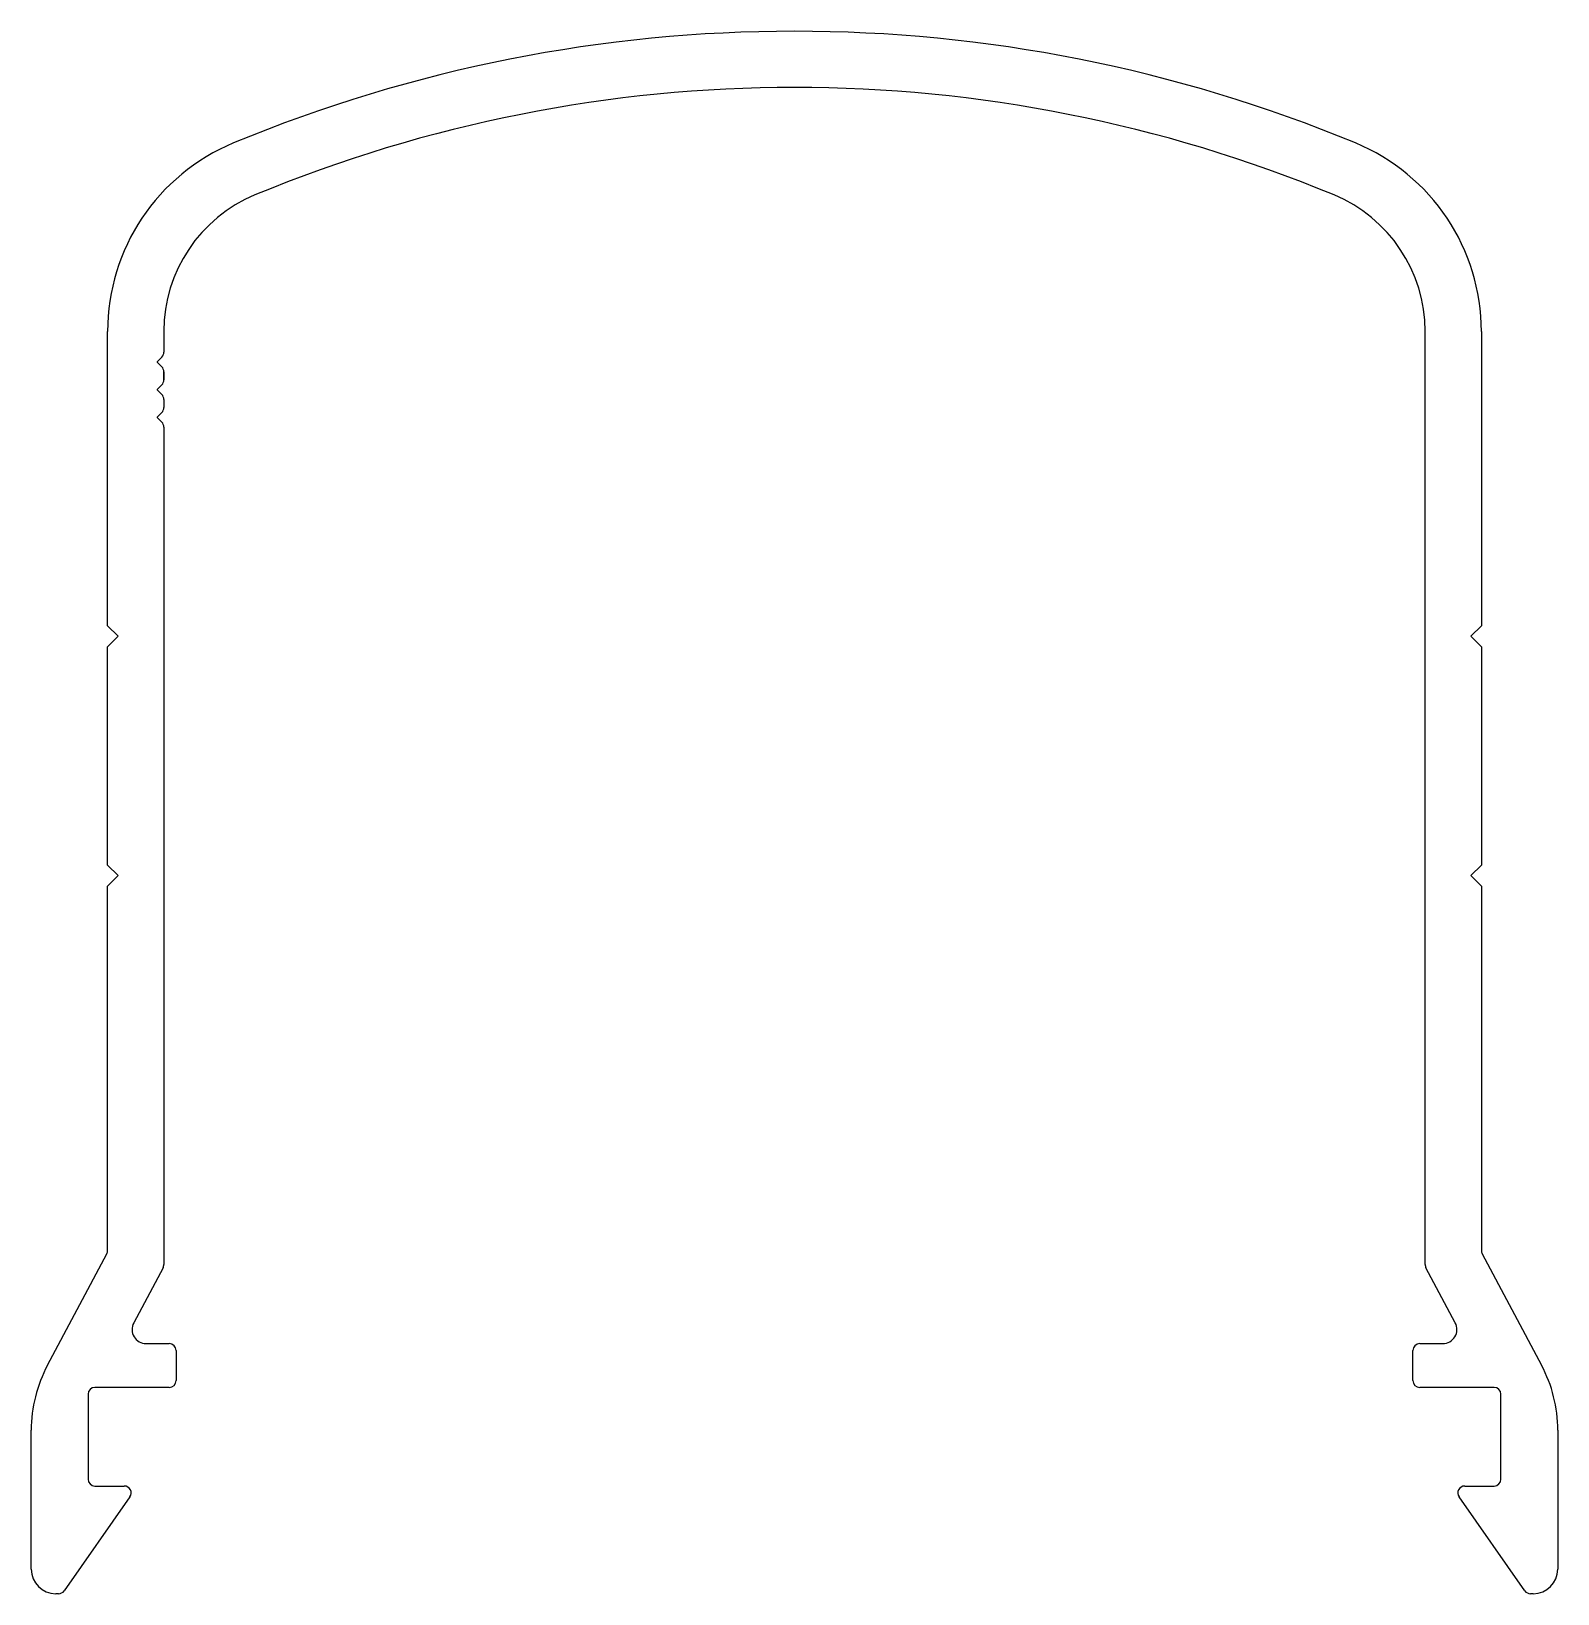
# Model space of a CAD drawing. Extents: x -26.2 to 28.9, y 2.5 to 58.9.
import ezdxf

# ---------------------------------------------------------------- set-up
doc = ezdxf.new("R2010")
doc.units = 0
doc.layers.add('1', color=4, linetype='CONTINUOUS')

msp = doc.modelspace()

# ---------------------------------------------------------------- linework, layer by layer
at = {"layer": '1', "color": 7}
for p, q in [((-23.453, 37.461), (-23.453, 48.081)), ((-21.423, 48.088), (-21.423, 47.336)), ((24.097, 14.399), (24.097, 48.088)), ((26.127, 48.081), (26.127, 37.461)), ((-21.496, 47.159), (-21.667, 46.988)), ((-21.667, 46.977), (-21.496, 46.806)), ((-21.423, 47.336), (-21.423, 47.336)), ((-21.423, 46.629), (-21.423, 46.336)), ((-21.423, 46.336), (-21.423, 46.629)), ((-21.423, 46.629), (-21.423, 46.336)), ((-21.423, 46.336), (-21.423, 46.629)), ((-21.423, 46.629), (-21.423, 46.336)), ((-21.496, 46.159), (-21.667, 45.988)), ((-21.667, 45.977), (-21.496, 45.806)), ((-21.496, 45.16), (-21.667, 44.988)), ((-21.423, 45.629), (-21.423, 45.336)), ((-21.667, 44.977), (-21.496, 44.806)), ((-21.423, 44.629), (-21.423, 14.399)), ((-23.073, 37.081), (-23.453, 37.461)), ((26.127, 37.461), (25.747, 37.081)), ((-23.453, 36.701), (-23.073, 37.081)), ((-23.453, 28.821), (-23.453, 36.701)), ((25.747, 37.081), (26.127, 36.701)), ((26.127, 36.701), (26.127, 28.821)), ((-23.073, 28.441), (-23.453, 28.821)), ((26.127, 28.821), (25.747, 28.441)), ((-23.453, 28.061), (-23.073, 28.441)), ((25.747, 28.441), (26.127, 28.061)), ((-23.453, 14.905), (-23.453, 28.061)), ((26.127, 28.061), (26.127, 14.905)), ((-25.623, 10.762), (-23.482, 14.788)), ((26.156, 14.788), (28.297, 10.762)), ((-21.452, 14.282), (-22.511, 12.291)), ((25.185, 12.291), (24.126, 14.282)), ((-22.061, 11.541), (-21.228, 11.541)), ((-20.978, 11.291), (-20.978, 10.211)), ((23.652, 10.211), (23.652, 11.291)), ((23.902, 11.541), (24.734, 11.541)), ((-24.158, 9.711), (-24.158, 6.651)), ((-21.228, 9.961), (-23.908, 9.961)), ((26.582, 9.961), (23.902, 9.961)), ((26.832, 6.651), (26.832, 9.711)), ((-26.208, 3.401), (-26.208, 8.415)), ((28.882, 8.415), (28.882, 3.401)), ((-23.908, 6.401), (-22.853, 6.401)), ((25.527, 6.401), (26.582, 6.401)), ((-22.649, 6.008), (-25.022, 2.618)), ((27.696, 2.618), (25.322, 6.008)), ((-25.227, 2.511), (-25.318, 2.511)), ((27.992, 2.511), (27.901, 2.511))]:
    msp.add_line(p, q, dxfattribs=at)
for centre, radius, start, end in [((1.337, 6.091), 52.83, 67.4683, 112.5317), ((1.337, 6.091), 50.8, 67.4599, 112.5401), ((-16.083, 48.081), 7.37, 112.5317, 180), ((18.757, 48.081), 7.37, 360, 67.4683), ((-16.093, 48.088), 5.33, 112.5401, 180), ((18.767, 48.088), 5.33, 360, 67.4599), ((-21.662, 46.983), 0.008, 135, 225), ((-21.673, 47.336), 0.25, 315, 360), ((-21.673, 46.629), 0.25, 0, 45), ((-21.673, 46.336), 0.25, 315, 360), ((-21.662, 45.983), 0.008, 135, 225), ((-21.673, 45.629), 0.25, 360, 45), ((-21.673, 45.336), 0.25, 315, 360), ((-21.662, 44.983), 0.008, 135, 225), ((-21.673, 44.629), 0.25, 0, 45), ((-23.703, 14.905), 0.25, 332, 360), ((26.377, 14.905), 0.25, 180, 208), ((-21.673, 14.399), 0.25, 332, 360), ((24.347, 14.399), 0.25, 180, 208), ((-22.061, 12.051), 0.51, 152, 270), ((24.734, 12.051), 0.51, 270, 28), ((-21.228, 11.291), 0.25, 0, 90), ((23.902, 11.291), 0.25, 90, 180), ((-21.208, 8.415), 5, 152, 180), ((23.882, 8.415), 5, 0, 28), ((-21.228, 10.211), 0.25, 270, 0), ((23.902, 10.211), 0.25, 180, 270), ((-23.908, 9.711), 0.25, 90, 180), ((26.582, 9.711), 0.25, 360, 90), ((-23.908, 6.651), 0.25, 180, 270), ((-22.853, 6.151), 0.25, 325, 90), ((25.527, 6.151), 0.25, 90, 215), ((26.582, 6.651), 0.25, 270, 360), ((-25.318, 3.401), 0.89, 180, 270), ((27.992, 3.401), 0.89, 270, 360), ((-25.227, 2.761), 0.25, 270, 325), ((27.901, 2.761), 0.25, 215, 270)]:
    msp.add_arc(centre, radius, start, end, dxfattribs=at)

doc.saveas('drawing.dxf')
